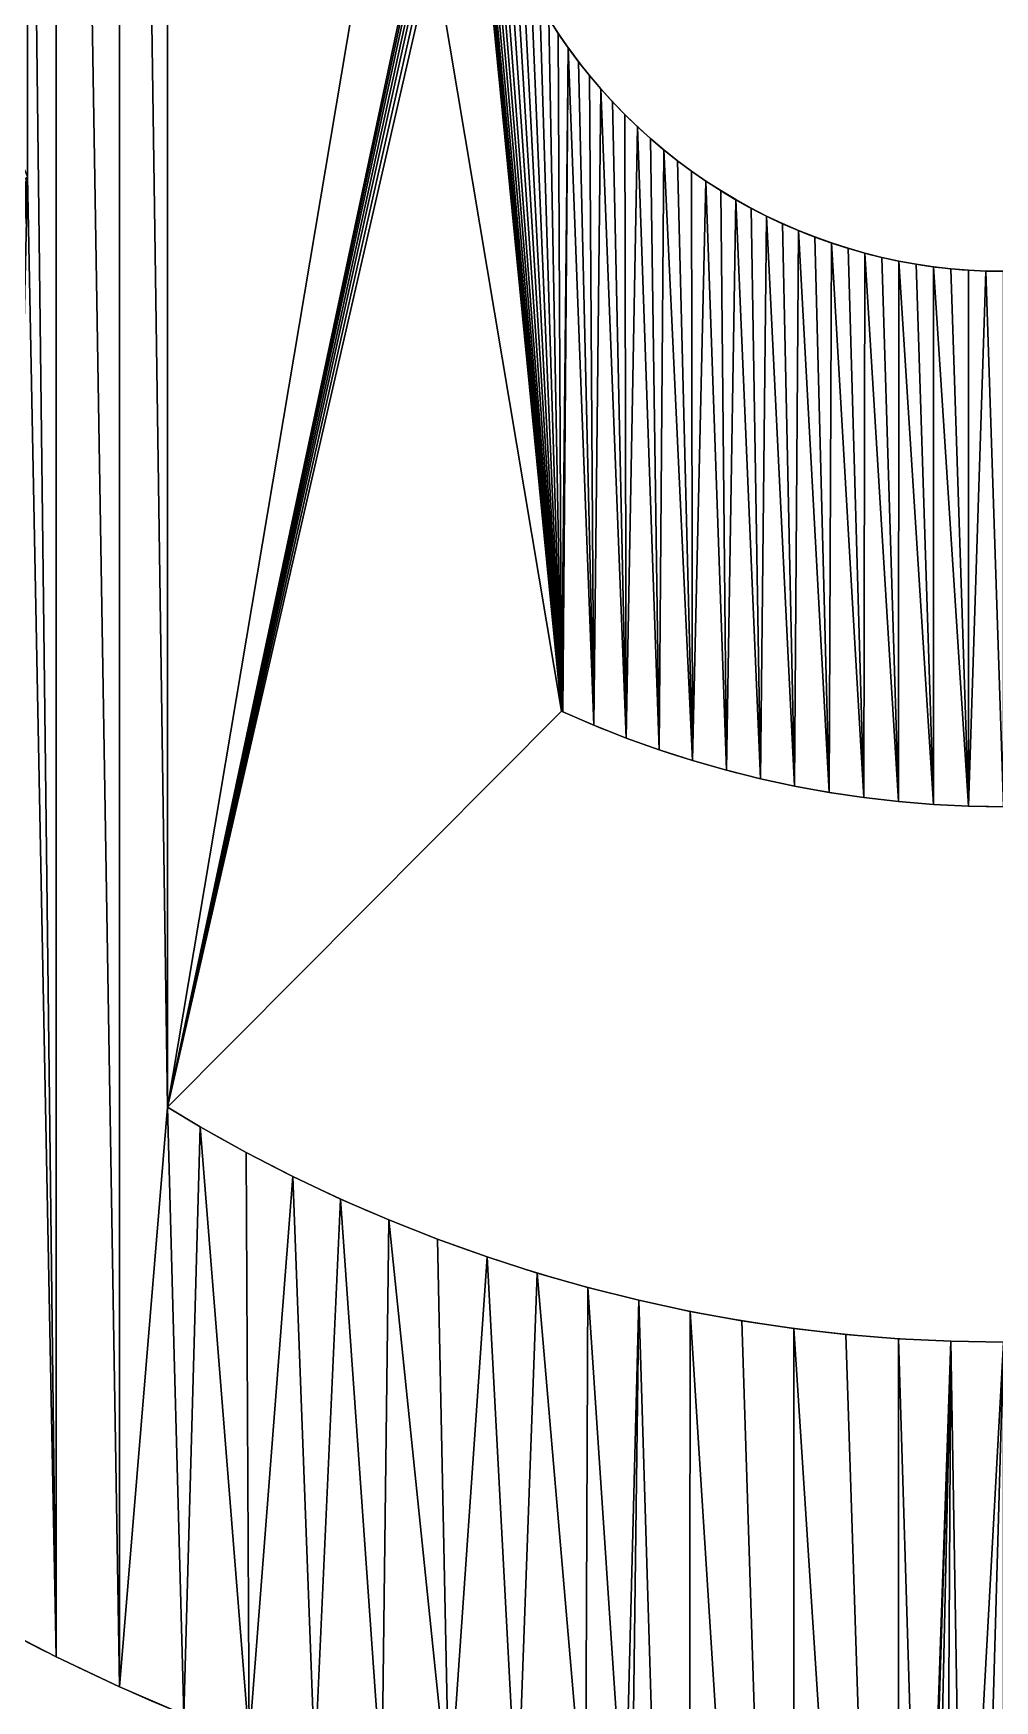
# Model space of a CAD drawing. Extents: x 0 to 166, y 0 to 166.
# Drawn here: x 64.88 to 82.84, y 46.31 to 77.44 of the extents above; entities that cross this region are included whole.
import ezdxf

# ---------------------------------------------------------------- set-up
doc = ezdxf.new("R2010")
doc.units = 0
doc.header["$MEASUREMENT"] = 0
doc.layers.get('0').update_dxf_attribs({"color": 13, "linetype": 'CONTINUOUS'})

msp = doc.modelspace()

# ---------------------------------------------------------------- linework, layer by layer
for p, q in [((74.872, 77.175), (74.872, 77.175, 2)), ((75.066, 76.912), (75.066, 76.912, 2)), ((75.27, 76.656), (75.27, 76.656, 2)), ((75.482, 76.407), (75.482, 76.407, 2)), ((75.701, 76.164), (75.701, 76.164, 2)), ((75.929, 75.929), (75.929, 75.929, 2)), ((76.164, 75.701), (76.164, 75.701, 2)), ((76.407, 75.482), (76.407, 75.482, 2)), ((76.656, 75.27), (76.656, 75.27, 2)), ((76.912, 75.066), (76.912, 75.066, 2)), ((77.175, 74.872), (77.175, 74.872, 2)), ((77.444, 74.685), (77.444, 74.685, 2)), ((77.719, 74.508), (77.719, 74.508, 2)), ((78, 74.34), (78, 74.34, 2)), ((78.286, 74.181), (78.286, 74.181, 2)), ((78.577, 74.031), (78.577, 74.031, 2)), ((78.873, 73.891), (78.873, 73.891, 2)), ((79.173, 73.761), (79.173, 73.761, 2)), ((79.477, 73.641), (79.477, 73.641, 2)), ((79.786, 73.531), (79.786, 73.531, 2)), ((80.097, 73.431), (80.097, 73.431, 2)), ((80.412, 73.341), (80.412, 73.341, 2)), ((80.729, 73.261), (80.729, 73.261, 2)), ((81.049, 73.192), (81.049, 73.192, 2)), ((81.371, 73.134), (81.371, 73.134, 2)), ((81.695, 73.086), (81.695, 73.086, 2)), ((82.02, 73.048), (82.02, 73.048, 2)), ((82.346, 73.021), (82.346, 73.021, 2)), ((82.673, 73.005), (82.673, 73.005, 2)), ((74.747, 64.782), (67.387, 57.387)), ((74.747, 64.782, 2), (67.387, 57.387, 2)), ((74.747, 64.782), (74.747, 64.782, 2)), ((74.772, 64.772), (74.772, 64.772, 2)), ((75.347, 64.522), (75.347, 64.522, 2)), ((75.956, 64.281), (75.956, 64.281, 2)), ((76.572, 64.061), (76.572, 64.061, 2)), ((77.195, 63.861), (77.195, 63.861, 2)), ((77.825, 63.681), (77.825, 63.681, 2)), ((78.46, 63.522), (78.46, 63.522, 2)), ((79.099, 63.384), (79.099, 63.384, 2)), ((79.743, 63.267), (79.743, 63.267, 2)), ((80.391, 63.171), (80.391, 63.171, 2)), ((81.041, 63.096), (81.041, 63.096, 2)), ((81.693, 63.043), (81.693, 63.043, 2)), ((82.347, 63.011), (82.347, 63.011, 2)), ((67.387, 57.387), (67.387, 57.387, 2)), ((68, 57.019), (68, 57.019, 2)), ((68.858, 56.542), (68.858, 56.542, 2)), ((69.731, 56.094), (69.731, 56.094, 2)), ((70.619, 55.674), (70.619, 55.674, 2)), ((71.519, 55.284), (71.519, 55.284, 2)), ((72.432, 54.923), (72.432, 54.923, 2)), ((73.357, 54.592), (73.357, 54.592, 2)), ((74.291, 54.292), (74.291, 54.292, 2)), ((75.235, 54.022), (75.235, 54.022, 2)), ((76.188, 53.784), (76.188, 53.784, 2)), ((77.147, 53.576), (77.147, 53.576, 2)), ((78.113, 53.401), (78.113, 53.401, 2)), ((79.084, 53.257), (79.084, 53.257, 2)), ((80.059, 53.144), (80.059, 53.144, 2)), ((81.038, 53.064), (81.038, 53.064, 2)), ((82.018, 53.016), (82.018, 53.016, 2)), ((65.308, 47.125), (65.308, 47.125, 2)), ((66.492, 46.565), (66.492, 46.565, 2))]:
    msp.add_line(p, q)
for centre in [(83, 83), (83, 83, 2)]:
    msp.add_circle(centre, 83)
at = {"extrusion": (0, 0, -1)}
for centre in [(-83, 83), (-83, 83, -2)]:
    msp.add_circle(centre, 10, dxfattribs=at)
for centre, radius, start, end in [((-83, 83), 50, 278.1311, 351.8689), ((-83, 83, -2), 50, 278.1311, 351.8689), ((-83, 83), 40, 280.1834, 349.8166), ((-83, 83, -2), 40, 280.1834, 349.8166), ((-83, 83), 20, 245.7053, 294.3716), ((-83, 83, -2), 20, 245.7053, 294.3716), ((-83, 83), 30, 238.6345, 301.3655), ((-83, 83, -2), 30, 238.6345, 301.3655)]:
    msp.add_arc(centre, radius, start, end, dxfattribs=at)

# ---------------------------------------------------------------- meshes
mesh = msp.add_polyface()
corners = [(63.011, 83.653), (63.011, 82.344), (63, 82.999), (63.043, 84.307), (63.043, 81.691), (63.096, 84.959), (63.096, 81.038), (63.171, 85.609), (63.171, 80.388), (63.267, 86.257), (63.267, 79.741), (63.384, 86.901), (63.385, 79.097), (63.522, 87.54), (63.523, 78.457), (63.681, 88.175), (63.682, 77.822), (63.861, 88.805), (63.862, 77.193), (64.061, 89.428), (64.062, 76.57), (64.281, 90.044), (64.282, 75.954), (64.522, 90.653), (64.523, 75.345), (64.772, 91.228), (64.772, 74.772), (64.782, 91.253), (55.674, 95.381), (56.626, 113.074), (56.094, 96.269), (56.542, 97.142), (57.019, 98), (57.624, 113.92), (57.387, 98.613), (58.65, 114.734), (59.701, 115.514), (60.777, 116.259), (65.308, 118.875), (65.308, 47.125), (66.492, 46.565), (66.492, 119.435), (67.387, 57.387), (67.387, 108.613), (74.772, 101.228), (73.048, 83.98), (73.086, 84.305), (73.134, 84.629), (73.192, 84.951), (73.261, 85.271), (73.341, 85.588), (73.431, 85.903), (73.531, 86.214), (73.641, 86.523), (73.761, 86.827), (73.891, 87.127), (74.031, 87.423), (74.181, 87.714), (74.34, 88), (74.508, 88.281), (74.685, 88.556)]
mesh.append_faces([[corners[k] for k in face] for face in [(0, 1, 2)]], dxfattribs={"vtx0": -1})
mesh.append_faces([[corners[k] for k in face] for face in [(1, 3, 4), (28, 29, 30), (30, 29, 31), (31, 29, 32), (32, 33, 34), (34, 33, 27), (44, 42, 43), (45, 44, 46), (46, 44, 47), (47, 44, 48), (48, 44, 49), (49, 44, 50), (50, 44, 51), (51, 44, 52), (52, 44, 53), (53, 44, 54), (54, 44, 55), (55, 44, 56), (56, 44, 57), (57, 44, 58), (58, 44, 59), (59, 44, 60)]], dxfattribs={"vtx0": -1, "vtx1": -1})
mesh.append_faces([[corners[k] for k in face] for face in [(27, 38, 39), (42, 41, 43)]], dxfattribs={"vtx0": -1, "vtx1": -1, "vtx2": -1})
mesh.append_faces([[corners[k] for k in face] for face in [(1, 0, 3), (4, 3, 5), (6, 5, 7), (8, 7, 9), (10, 9, 11), (12, 11, 13), (14, 13, 15), (16, 15, 17), (18, 17, 19), (20, 19, 21), (22, 21, 23), (24, 23, 25), (26, 25, 27), (27, 33, 35), (27, 35, 36), (27, 36, 37), (40, 38, 41)]], dxfattribs={"vtx0": -1, "vtx2": -1})
mesh = msp.add_polyface()
corners = [(65.308, 118.875, 2), (65.308, 47.125, 2), (66.492, 46.565, 2), (66.492, 119.435, 2), (67.387, 57.387, 2), (55.674, 70.619, 2), (56.626, 52.926, 2), (56.094, 69.731, 2), (56.542, 68.858, 2), (57.019, 68, 2), (57.624, 52.08, 2), (57.387, 67.387, 2), (64.772, 74.772, 2), (58.65, 51.266, 2), (59.701, 50.486, 2), (60.777, 49.741, 2), (61.877, 49.032, 2), (64.782, 91.253, 2), (63.011, 82.344, 2), (63.011, 83.653, 2), (63, 82.999, 2), (63.043, 84.307, 2), (63.043, 81.691, 2), (63.096, 84.959, 2), (63.096, 81.038, 2), (63.171, 85.609, 2), (63.171, 80.388, 2), (63.267, 86.257, 2), (63.267, 79.741, 2), (63.384, 86.901, 2), (63.385, 79.097, 2), (63.522, 87.54, 2), (63.523, 78.457, 2), (63.681, 88.175, 2), (63.682, 77.822, 2), (63.861, 88.805, 2), (63.862, 77.193, 2), (64.061, 89.428, 2), (64.062, 76.57, 2), (64.281, 90.044, 2), (64.282, 75.954, 2), (64.522, 90.653, 2), (64.523, 75.345, 2), (64.772, 91.228, 2), (74.747, 64.782, 2), (67.387, 108.613, 2), (73.048, 82.02, 2), (73.086, 81.695, 2), (73.134, 81.371, 2), (73.192, 81.049, 2), (73.261, 80.729, 2), (73.341, 80.412, 2), (73.431, 80.097, 2), (73.531, 79.786, 2), (73.641, 79.477, 2), (73.761, 79.173, 2), (73.891, 78.873, 2), (74.031, 78.577, 2), (74.181, 78.286, 2), (74.34, 78, 2), (74.508, 77.719, 2), (74.685, 77.444, 2), (74.872, 77.175, 2)]
mesh.append_faces([[corners[k] for k in face] for face in [(18, 19, 20)]], dxfattribs={"vtx0": -1})
mesh.append_faces([[corners[k] for k in face] for face in [(5, 6, 7), (7, 6, 8), (8, 6, 9), (9, 10, 11), (11, 10, 12), (19, 18, 21), (44, 45, 4), (46, 44, 47), (47, 44, 48), (48, 44, 49), (49, 44, 50), (50, 44, 51), (51, 44, 52), (52, 44, 53), (53, 44, 54), (54, 44, 55), (55, 44, 56), (56, 44, 57), (57, 44, 58), (58, 44, 59), (59, 44, 60), (60, 44, 61), (61, 44, 62)]], dxfattribs={"vtx0": -1, "vtx1": -1})
mesh.append_faces([[corners[k] for k in face] for face in [(3, 2, 4), (12, 1, 17)]], dxfattribs={"vtx0": -1, "vtx1": -1, "vtx2": -1})
mesh.append_faces([[corners[k] for k in face] for face in [(0, 1, 2), (12, 10, 13), (12, 13, 14), (12, 14, 15), (12, 15, 16), (21, 18, 22), (23, 22, 24), (25, 24, 26), (27, 26, 28), (29, 28, 30), (31, 30, 32), (33, 32, 34), (35, 34, 36), (37, 36, 38), (39, 38, 40), (41, 40, 42), (43, 42, 12)]], dxfattribs={"vtx0": -1, "vtx2": -1})
mesh = msp.add_polyface()
corners = [(63.043, 81.691), (63.096, 84.959), (63.096, 81.038), (63.171, 85.609), (63.171, 80.388), (63.267, 86.257), (63.267, 79.741), (63.384, 86.901), (63.385, 79.097), (63.522, 87.54), (63.523, 78.457), (63.681, 88.175), (63.682, 77.822), (63.861, 88.805), (63.862, 77.193), (64.061, 89.428), (64.062, 76.57), (64.281, 90.044), (64.282, 75.954), (64.522, 90.653), (64.523, 75.345), (64.772, 91.228), (64.772, 74.772), (57.624, 52.08), (57.019, 68), (57.387, 67.387), (58.65, 51.266), (59.701, 50.486), (60.777, 49.741), (65.308, 47.125), (64.782, 91.253), (65.308, 118.875), (66.492, 46.565), (66.492, 119.435), (67.387, 57.387), (74.772, 101.228), (73.048, 83.98), (73.021, 83.654), (73.005, 83.327), (73, 83), (73.048, 82.02), (74.747, 64.782), (73.021, 82.346), (73.005, 82.673), (73.086, 81.695), (73.134, 81.371), (73.192, 81.049), (73.261, 80.729), (73.341, 80.412), (73.431, 80.097), (73.531, 79.786), (73.641, 79.477), (73.761, 79.173), (73.891, 78.873), (74.031, 78.577), (74.181, 78.286), (74.34, 78), (74.508, 77.719), (74.685, 77.444), (74.872, 77.175)]
mesh.append_faces([[corners[k] for k in face] for face in [(0, 1, 2), (2, 3, 4), (4, 5, 6), (6, 7, 8), (8, 9, 10), (10, 11, 12), (12, 13, 14), (14, 15, 16), (16, 17, 18), (18, 19, 20), (20, 21, 22), (23, 22, 26), (26, 22, 27), (27, 22, 28), (29, 31, 32), (34, 40, 41), (40, 34, 42), (42, 34, 43), (43, 34, 39)]], dxfattribs={"vtx0": -1, "vtx1": -1})
mesh.append_faces([[corners[k] for k in face] for face in [(29, 22, 30), (32, 33, 34), (34, 35, 36)]], dxfattribs={"vtx0": -1, "vtx1": -1, "vtx2": -1})
mesh.append_faces([[corners[k] for k in face] for face in [(23, 24, 25), (23, 25, 22), (34, 36, 37), (34, 37, 38), (34, 38, 39), (41, 40, 44), (41, 44, 45), (41, 45, 46), (41, 46, 47), (41, 47, 48), (41, 48, 49), (41, 49, 50), (41, 50, 51), (41, 51, 52), (41, 52, 53), (41, 53, 54), (41, 54, 55), (41, 55, 56), (41, 56, 57), (41, 57, 58), (41, 58, 59)]], dxfattribs={"vtx0": -1, "vtx2": -1})
mesh = msp.add_polyface()
corners = [(67.387, 108.613, 2), (66.492, 119.435, 2), (67.387, 57.387, 2), (57.624, 113.92, 2), (57.019, 98, 2), (57.387, 98.613, 2), (64.782, 91.253, 2), (58.65, 114.734, 2), (59.701, 115.514, 2), (65.308, 118.875, 2), (65.308, 47.125, 2), (66.492, 46.565, 2), (63.043, 84.307, 2), (63.043, 81.691, 2), (63.096, 84.959, 2), (63.096, 81.038, 2), (63.171, 85.609, 2), (63.171, 80.388, 2), (63.267, 86.257, 2), (63.267, 79.741, 2), (63.384, 86.901, 2), (63.385, 79.097, 2), (63.522, 87.54, 2), (63.523, 78.457, 2), (63.681, 88.175, 2), (63.682, 77.822, 2), (63.861, 88.805, 2), (63.862, 77.193, 2), (64.061, 89.428, 2), (64.062, 76.57, 2), (64.281, 90.044, 2), (64.282, 75.954, 2), (64.522, 90.653, 2), (64.523, 75.345, 2), (64.772, 91.228, 2), (64.772, 74.772, 2), (74.747, 64.782, 2), (73.048, 82.02, 2), (73.021, 82.346, 2), (73.005, 82.673, 2), (73, 83, 2), (73.048, 83.98, 2), (74.772, 101.228, 2), (73.021, 83.654, 2), (73.005, 83.327, 2), (73.086, 84.305, 2), (73.134, 84.629, 2), (73.192, 84.951, 2), (73.261, 85.271, 2), (73.341, 85.588, 2), (73.431, 85.903, 2), (73.531, 86.214, 2), (73.641, 86.523, 2), (73.761, 86.827, 2), (73.891, 87.127, 2), (74.031, 87.423, 2), (74.181, 87.714, 2), (74.34, 88, 2), (74.508, 88.281, 2), (74.685, 88.556, 2)]
mesh.append_faces([[corners[k] for k in face] for face in [(3, 6, 7), (7, 6, 8), (9, 11, 1), (12, 13, 14), (14, 15, 16), (16, 17, 18), (18, 19, 20), (20, 21, 22), (22, 23, 24), (24, 25, 26), (26, 27, 28), (28, 29, 30), (30, 31, 32), (32, 33, 34), (34, 35, 6), (0, 41, 42), (41, 0, 43), (43, 0, 44), (44, 0, 40)]], dxfattribs={"vtx0": -1, "vtx1": -1})
mesh.append_faces([[corners[k] for k in face] for face in [(0, 1, 2), (9, 6, 10), (0, 36, 37)]], dxfattribs={"vtx0": -1, "vtx1": -1, "vtx2": -1})
mesh.append_faces([[corners[k] for k in face] for face in [(3, 4, 5), (3, 5, 6), (0, 37, 38), (0, 38, 39), (0, 39, 40), (42, 41, 45), (42, 45, 46), (42, 46, 47), (42, 47, 48), (42, 48, 49), (42, 49, 50), (42, 50, 51), (42, 51, 52), (42, 52, 53), (42, 53, 54), (42, 54, 55), (42, 55, 56), (42, 56, 57), (42, 57, 58), (42, 58, 59)]], dxfattribs={"vtx0": -1, "vtx2": -1})
mesh = msp.add_polyface()
corners = [(74.685, 77.444), (74.872, 77.175, 2), (74.872, 77.175), (74.685, 77.444, 2)]
mesh.append_faces([[corners[k] for k in face] for face in [(0, 1, 2), (1, 0, 3)]], dxfattribs={"vtx0": -1})
mesh = msp.add_polyface()
corners = [(74.747, 64.782), (74.872, 77.175), (74.772, 64.772), (75.347, 64.522), (75.066, 76.912), (75.27, 76.656), (75.482, 76.407), (75.956, 64.281), (75.701, 76.164), (75.929, 75.929), (76.164, 75.701), (76.572, 64.061), (76.407, 75.482), (76.656, 75.27), (77.195, 63.861), (76.912, 75.066), (77.175, 74.872), (77.444, 74.685), (77.825, 63.681), (77.719, 74.508), (78, 74.34), (78.46, 63.522), (78.286, 74.181), (78.577, 74.031), (79.099, 63.384), (78.873, 73.891), (79.173, 73.761), (79.743, 63.267), (79.477, 73.641), (79.786, 73.531), (80.391, 63.171), (80.097, 73.431), (80.412, 73.341), (81.041, 63.096), (80.729, 73.261), (81.049, 73.192), (81.693, 63.043), (81.371, 73.134), (81.695, 73.086), (82.347, 63.011), (82.02, 73.048), (82.346, 73.021), (82.673, 73.005), (83.001, 63), (83, 73)]
mesh.append_faces([[corners[k] for k in face] for face in [(0, 1, 2), (2, 1, 3), (3, 6, 7), (7, 10, 11), (11, 13, 14), (14, 17, 18), (18, 20, 21), (21, 23, 24), (24, 26, 27), (27, 29, 30), (30, 32, 33), (33, 35, 36), (36, 38, 39), (39, 42, 43)]], dxfattribs={"vtx0": -1, "vtx1": -1})
mesh.append_faces([[corners[k] for k in face] for face in [(3, 1, 4), (3, 4, 5), (3, 5, 6), (7, 6, 8), (7, 8, 9), (7, 9, 10), (11, 10, 12), (11, 12, 13), (14, 13, 15), (14, 15, 16), (14, 16, 17), (18, 17, 19), (18, 19, 20), (21, 20, 22), (21, 22, 23), (24, 23, 25), (24, 25, 26), (27, 26, 28), (27, 28, 29), (30, 29, 31), (30, 31, 32), (33, 32, 34), (33, 34, 35), (36, 35, 37), (36, 37, 38), (39, 38, 40), (39, 40, 41), (39, 41, 42), (43, 42, 44)]], dxfattribs={"vtx0": -1, "vtx2": -1})
mesh = msp.add_polyface()
corners = [(74.872, 77.175, 2), (74.747, 64.782, 2), (74.772, 64.772, 2), (75.347, 64.522, 2), (75.066, 76.912, 2), (75.27, 76.656, 2), (75.482, 76.407, 2), (75.956, 64.281, 2), (75.701, 76.164, 2), (75.929, 75.929, 2), (76.164, 75.701, 2), (76.572, 64.061, 2), (76.407, 75.482, 2), (76.656, 75.27, 2), (77.195, 63.861, 2), (76.912, 75.066, 2), (77.175, 74.872, 2), (77.444, 74.685, 2), (77.825, 63.681, 2), (77.719, 74.508, 2), (78, 74.34, 2), (78.46, 63.522, 2), (78.286, 74.181, 2), (78.577, 74.031, 2), (79.099, 63.384, 2), (78.873, 73.891, 2), (79.173, 73.761, 2), (79.743, 63.267, 2), (79.477, 73.641, 2), (79.786, 73.531, 2), (80.391, 63.171, 2), (80.097, 73.431, 2), (80.412, 73.341, 2), (81.041, 63.096, 2), (80.729, 73.261, 2), (81.049, 73.192, 2), (81.693, 63.043, 2), (81.371, 73.134, 2), (81.695, 73.086, 2), (82.347, 63.011, 2), (82.02, 73.048, 2), (82.346, 73.021, 2), (82.673, 73.005, 2), (83.001, 63, 2), (83, 73, 2)]
mesh.append_faces([[corners[k] for k in face] for face in [(0, 3, 4), (4, 3, 5), (5, 3, 6), (6, 7, 8), (8, 7, 9), (9, 7, 10), (10, 11, 12), (12, 11, 13), (13, 14, 15), (15, 14, 16), (16, 14, 17), (17, 18, 19), (19, 18, 20), (20, 21, 22), (22, 21, 23), (23, 24, 25), (25, 24, 26), (26, 27, 28), (28, 27, 29), (29, 30, 31), (31, 30, 32), (32, 33, 34), (34, 33, 35), (35, 36, 37), (37, 36, 38), (38, 39, 40), (40, 39, 41), (41, 39, 42), (42, 43, 44)]], dxfattribs={"vtx0": -1, "vtx1": -1})
mesh.append_faces([[corners[k] for k in face] for face in [(0, 1, 2), (0, 2, 3), (6, 3, 7), (10, 7, 11), (13, 11, 14), (17, 14, 18), (20, 18, 21), (23, 21, 24), (26, 24, 27), (29, 27, 30), (32, 30, 33), (35, 33, 36), (38, 36, 39), (42, 39, 43)]], dxfattribs={"vtx0": -1, "vtx2": -1})
mesh = msp.add_polyface()
corners = [(74.872, 77.175), (75.066, 76.912, 2), (75.066, 76.912), (74.872, 77.175, 2)]
mesh.append_faces([[corners[k] for k in face] for face in [(0, 1, 2), (1, 0, 3)]], dxfattribs={"vtx0": -1})
mesh = msp.add_polyface()
corners = [(75.066, 76.912), (75.27, 76.656, 2), (75.27, 76.656), (75.066, 76.912, 2)]
mesh.append_faces([[corners[k] for k in face] for face in [(0, 1, 2), (1, 0, 3)]], dxfattribs={"vtx0": -1})
mesh = msp.add_polyface()
corners = [(75.27, 76.656), (75.482, 76.407, 2), (75.482, 76.407), (75.27, 76.656, 2)]
mesh.append_faces([[corners[k] for k in face] for face in [(0, 1, 2), (1, 0, 3)]], dxfattribs={"vtx0": -1})
mesh = msp.add_polyface()
corners = [(75.482, 76.407), (75.701, 76.164, 2), (75.701, 76.164), (75.482, 76.407, 2)]
mesh.append_faces([[corners[k] for k in face] for face in [(0, 1, 2), (1, 0, 3)]], dxfattribs={"vtx0": -1})
mesh = msp.add_polyface()
corners = [(75.701, 76.164), (75.929, 75.929, 2), (75.929, 75.929), (75.701, 76.164, 2)]
mesh.append_faces([[corners[k] for k in face] for face in [(0, 1, 2), (1, 0, 3)]], dxfattribs={"vtx0": -1})
mesh = msp.add_polyface()
corners = [(75.929, 75.929, 2), (76.164, 75.701), (75.929, 75.929), (76.164, 75.701, 2)]
mesh.append_faces([[corners[k] for k in face] for face in [(0, 1, 2), (1, 0, 3)]], dxfattribs={"vtx0": -1})
mesh = msp.add_polyface()
corners = [(76.164, 75.701, 2), (76.407, 75.482), (76.164, 75.701), (76.407, 75.482, 2)]
mesh.append_faces([[corners[k] for k in face] for face in [(0, 1, 2), (1, 0, 3)]], dxfattribs={"vtx0": -1})
mesh = msp.add_polyface()
corners = [(76.407, 75.482, 2), (76.656, 75.27), (76.407, 75.482), (76.656, 75.27, 2)]
mesh.append_faces([[corners[k] for k in face] for face in [(0, 1, 2), (1, 0, 3)]], dxfattribs={"vtx0": -1})
mesh = msp.add_polyface()
corners = [(76.656, 75.27, 2), (76.912, 75.066), (76.656, 75.27), (76.912, 75.066, 2)]
mesh.append_faces([[corners[k] for k in face] for face in [(0, 1, 2), (1, 0, 3)]], dxfattribs={"vtx0": -1})
mesh = msp.add_polyface()
corners = [(76.912, 75.066, 2), (77.175, 74.872), (76.912, 75.066), (77.175, 74.872, 2)]
mesh.append_faces([[corners[k] for k in face] for face in [(0, 1, 2), (1, 0, 3)]], dxfattribs={"vtx0": -1})
mesh = msp.add_polyface()
corners = [(75.929, 33.509, 2), (77.119, 23.289, 2), (75.929, 43.635, 2), (76.188, 53.784, 2), (77.147, 53.576, 2), (79.076, 23.128, 2), (78.113, 53.401, 2), (79.084, 53.257, 2), (81.037, 23.032, 2), (80.059, 53.144, 2), (81.038, 53.064, 2), (81.5, 38, 2), (83, 23, 2), (81.551, 37.612, 2), (81.701, 37.25, 2), (81.939, 36.939, 2), (67.387, 57.387, 2), (66.492, 46.565, 2), (67.693, 46.045, 2), (68, 57.019, 2), (68.91, 45.564, 2), (68.858, 56.542, 2), (69.731, 56.094, 2), (70.142, 45.123, 2), (70.619, 55.674, 2), (71.389, 44.722, 2), (71.519, 55.284, 2), (72.647, 44.363, 2), (72.432, 54.923, 2), (73.357, 54.592, 2), (73.917, 44.045, 2), (74.291, 54.292, 2), (75.196, 43.769, 2), (75.235, 54.022, 2), (57.019, 68, 2), (56.626, 52.926, 2), (57.624, 52.08, 2), (64.772, 74.772, 2), (61.877, 49.032, 2), (63, 48.359, 2), (64.144, 47.723, 2), (65.308, 47.125, 2), (82.018, 53.016, 2), (81.551, 38.388, 2), (81.701, 38.75, 2), (81.939, 39.061, 2), (82.25, 39.299, 2), (83, 53, 2), (82.612, 39.449, 2), (83, 39.5, 2)]
mesh.append_faces([[corners[k] for k in face] for face in [(0, 1, 2), (3, 1, 4), (4, 5, 6), (6, 5, 7), (7, 8, 9), (9, 8, 10), (11, 12, 13), (13, 12, 14), (14, 12, 15), (16, 18, 19), (19, 20, 21), (21, 20, 22), (22, 23, 24), (24, 25, 26), (26, 27, 28), (28, 27, 29), (29, 30, 31), (31, 32, 33), (33, 2, 3), (42, 46, 47)]], dxfattribs={"vtx0": -1, "vtx1": -1})
mesh.append_faces([[corners[k] for k in face] for face in [(2, 1, 3), (10, 8, 11)]], dxfattribs={"vtx0": -1, "vtx1": -1, "vtx2": -1})
mesh.append_faces([[corners[k] for k in face] for face in [(4, 1, 5), (7, 5, 8), (16, 17, 18), (19, 18, 20), (22, 20, 23), (24, 23, 25), (26, 25, 27), (29, 27, 30), (31, 30, 32), (33, 32, 2), (34, 35, 36), (37, 38, 39), (37, 39, 40), (37, 40, 41), (11, 42, 10), (42, 11, 43), (42, 43, 44), (42, 44, 45), (42, 45, 46), (47, 46, 48), (47, 48, 49)]], dxfattribs={"vtx0": -1, "vtx2": -1})
mesh = msp.add_polyface()
corners = [(60.777, 49.741), (64.772, 74.772), (61.877, 49.032), (63, 48.359), (64.144, 47.723), (65.308, 47.125), (77.119, 23.289), (75.929, 33.509), (76.188, 53.784), (77.147, 53.576), (79.076, 23.128), (78.113, 53.401), (79.084, 53.257), (81.037, 23.032), (80.059, 53.144), (81.038, 53.064), (81.5, 38), (83, 23), (81.551, 37.612), (81.701, 37.25), (81.939, 36.939), (66.492, 46.565), (67.387, 57.387), (67.693, 46.045), (68, 57.019), (68.91, 45.564), (68.858, 56.542), (69.731, 56.094), (70.142, 45.123), (70.619, 55.674), (71.389, 44.722), (71.519, 55.284), (72.647, 44.363), (72.432, 54.923), (73.357, 54.592), (73.917, 44.045), (74.291, 54.292), (75.196, 43.769), (75.235, 54.022), (75.929, 43.635), (82.018, 53.016), (81.551, 38.388), (81.701, 38.75), (81.939, 39.061), (82.25, 39.299), (83, 53), (82.612, 39.449), (83, 39.5)]
mesh.append_faces([[corners[k] for k in face] for face in [(0, 1, 2), (2, 1, 3), (3, 1, 4), (4, 1, 5), (6, 9, 10), (10, 12, 13), (21, 22, 23), (23, 24, 25), (25, 27, 28), (28, 29, 30), (30, 31, 32), (32, 34, 35), (35, 36, 37), (37, 38, 39), (39, 8, 7), (40, 16, 15), (16, 40, 41), (41, 40, 42), (42, 40, 43), (43, 40, 44), (44, 45, 46), (46, 45, 47)]], dxfattribs={"vtx0": -1, "vtx1": -1})
mesh.append_faces([[corners[k] for k in face] for face in [(6, 7, 8), (13, 15, 16)]], dxfattribs={"vtx0": -1, "vtx1": -1, "vtx2": -1})
mesh.append_faces([[corners[k] for k in face] for face in [(6, 8, 9), (10, 9, 11), (10, 11, 12), (13, 12, 14), (13, 14, 15), (17, 16, 18), (17, 18, 19), (17, 19, 20), (23, 22, 24), (25, 24, 26), (25, 26, 27), (28, 27, 29), (30, 29, 31), (32, 31, 33), (32, 33, 34), (35, 34, 36), (37, 36, 38), (39, 38, 8), (44, 40, 45)]], dxfattribs={"vtx0": -1, "vtx2": -1})
mesh = msp.add_polyface()
corners = [(77.175, 74.872, 2), (77.444, 74.685), (77.175, 74.872), (77.444, 74.685, 2)]
mesh.append_faces([[corners[k] for k in face] for face in [(0, 1, 2), (1, 0, 3)]], dxfattribs={"vtx0": -1})
mesh = msp.add_polyface()
corners = [(77.444, 74.685, 2), (77.719, 74.508), (77.444, 74.685), (77.719, 74.508, 2)]
mesh.append_faces([[corners[k] for k in face] for face in [(0, 1, 2), (1, 0, 3)]], dxfattribs={"vtx0": -1})
mesh = msp.add_polyface()
corners = [(77.719, 74.508, 2), (78, 74.34), (77.719, 74.508), (78, 74.34, 2)]
mesh.append_faces([[corners[k] for k in face] for face in [(0, 1, 2), (1, 0, 3)]], dxfattribs={"vtx0": -1})
mesh = msp.add_polyface()
corners = [(78, 74.34, 2), (78.286, 74.181), (78, 74.34), (78.286, 74.181, 2)]
mesh.append_faces([[corners[k] for k in face] for face in [(0, 1, 2), (1, 0, 3)]], dxfattribs={"vtx0": -1})
mesh = msp.add_polyface()
corners = [(78.286, 74.181, 2), (78.577, 74.031), (78.286, 74.181), (78.577, 74.031, 2)]
mesh.append_faces([[corners[k] for k in face] for face in [(0, 1, 2), (1, 0, 3)]], dxfattribs={"vtx0": -1})
mesh = msp.add_polyface()
corners = [(78.577, 74.031, 2), (78.873, 73.891), (78.577, 74.031), (78.873, 73.891, 2)]
mesh.append_faces([[corners[k] for k in face] for face in [(0, 1, 2), (1, 0, 3)]], dxfattribs={"vtx0": -1})
mesh = msp.add_polyface()
corners = [(78.873, 73.891, 2), (79.173, 73.761), (78.873, 73.891), (79.173, 73.761, 2)]
mesh.append_faces([[corners[k] for k in face] for face in [(0, 1, 2), (1, 0, 3)]], dxfattribs={"vtx0": -1})
mesh = msp.add_polyface()
corners = [(79.173, 73.761, 2), (79.477, 73.641), (79.173, 73.761), (79.477, 73.641, 2)]
mesh.append_faces([[corners[k] for k in face] for face in [(0, 1, 2), (1, 0, 3)]], dxfattribs={"vtx0": -1})
mesh = msp.add_polyface()
corners = [(79.477, 73.641, 2), (79.786, 73.531), (79.477, 73.641), (79.786, 73.531, 2)]
mesh.append_faces([[corners[k] for k in face] for face in [(0, 1, 2), (1, 0, 3)]], dxfattribs={"vtx0": -1})
mesh = msp.add_polyface()
corners = [(79.786, 73.531, 2), (80.097, 73.431), (79.786, 73.531), (80.097, 73.431, 2)]
mesh.append_faces([[corners[k] for k in face] for face in [(0, 1, 2), (1, 0, 3)]], dxfattribs={"vtx0": -1})
mesh = msp.add_polyface()
corners = [(80.097, 73.431, 2), (80.412, 73.341), (80.097, 73.431), (80.412, 73.341, 2)]
mesh.append_faces([[corners[k] for k in face] for face in [(0, 1, 2), (1, 0, 3)]], dxfattribs={"vtx0": -1})
mesh = msp.add_polyface()
corners = [(80.412, 73.341, 2), (80.729, 73.261), (80.412, 73.341), (80.729, 73.261, 2)]
mesh.append_faces([[corners[k] for k in face] for face in [(0, 1, 2), (1, 0, 3)]], dxfattribs={"vtx0": -1})
mesh = msp.add_polyface()
corners = [(80.729, 73.261, 2), (81.049, 73.192), (80.729, 73.261), (81.049, 73.192, 2)]
mesh.append_faces([[corners[k] for k in face] for face in [(0, 1, 2), (1, 0, 3)]], dxfattribs={"vtx0": -1})
mesh = msp.add_polyface()
corners = [(81.049, 73.192, 2), (81.371, 73.134), (81.049, 73.192), (81.371, 73.134, 2)]
mesh.append_faces([[corners[k] for k in face] for face in [(0, 1, 2), (1, 0, 3)]], dxfattribs={"vtx0": -1})
mesh = msp.add_polyface()
corners = [(81.371, 73.134, 2), (81.695, 73.086), (81.371, 73.134), (81.695, 73.086, 2)]
mesh.append_faces([[corners[k] for k in face] for face in [(0, 1, 2), (1, 0, 3)]], dxfattribs={"vtx0": -1})
mesh = msp.add_polyface()
corners = [(81.695, 73.086, 2), (82.02, 73.048), (81.695, 73.086), (82.02, 73.048, 2)]
mesh.append_faces([[corners[k] for k in face] for face in [(0, 1, 2), (1, 0, 3)]], dxfattribs={"vtx0": -1})
mesh = msp.add_polyface()
corners = [(82.02, 73.048, 2), (82.346, 73.021), (82.02, 73.048), (82.346, 73.021, 2)]
mesh.append_faces([[corners[k] for k in face] for face in [(0, 1, 2), (1, 0, 3)]], dxfattribs={"vtx0": -1})
mesh = msp.add_polyface()
corners = [(82.346, 73.021, 2), (82.673, 73.005), (82.346, 73.021), (82.673, 73.005, 2)]
mesh.append_faces([[corners[k] for k in face] for face in [(0, 1, 2), (1, 0, 3)]], dxfattribs={"vtx0": -1})
mesh = msp.add_polyface()
corners = [(82.673, 73.005, 2), (83, 73), (82.673, 73.005), (83, 73, 2)]
mesh.append_faces([[corners[k] for k in face] for face in [(0, 1, 2), (1, 0, 3)]], dxfattribs={"vtx0": -1})
mesh = msp.add_polyface()
corners = [(74.747, 64.782), (67.387, 57.387, 2), (67.387, 57.387), (74.747, 64.782, 2)]
mesh.append_faces([[corners[k] for k in face] for face in [(0, 1, 2), (1, 0, 3)]], dxfattribs={"vtx0": -1})
mesh = msp.add_polyface()
corners = [(74.772, 64.772, 2), (74.747, 64.782), (74.772, 64.772), (74.747, 64.782, 2)]
mesh.append_faces([[corners[k] for k in face] for face in [(0, 1, 2), (1, 0, 3)]], dxfattribs={"vtx0": -1})
mesh = msp.add_polyface()
corners = [(75.347, 64.522, 2), (74.772, 64.772), (75.347, 64.522), (74.772, 64.772, 2)]
mesh.append_faces([[corners[k] for k in face] for face in [(0, 1, 2), (1, 0, 3)]], dxfattribs={"vtx0": -1})
mesh = msp.add_polyface()
corners = [(75.956, 64.281, 2), (75.347, 64.522), (75.956, 64.281), (75.347, 64.522, 2)]
mesh.append_faces([[corners[k] for k in face] for face in [(0, 1, 2), (1, 0, 3)]], dxfattribs={"vtx0": -1})
mesh = msp.add_polyface()
corners = [(76.572, 64.061, 2), (75.956, 64.281), (76.572, 64.061), (75.956, 64.281, 2)]
mesh.append_faces([[corners[k] for k in face] for face in [(0, 1, 2), (1, 0, 3)]], dxfattribs={"vtx0": -1})
mesh = msp.add_polyface()
corners = [(77.195, 63.861, 2), (76.572, 64.061), (77.195, 63.861), (76.572, 64.061, 2)]
mesh.append_faces([[corners[k] for k in face] for face in [(0, 1, 2), (1, 0, 3)]], dxfattribs={"vtx0": -1})
mesh = msp.add_polyface()
corners = [(77.825, 63.681, 2), (77.195, 63.861), (77.825, 63.681), (77.195, 63.861, 2)]
mesh.append_faces([[corners[k] for k in face] for face in [(0, 1, 2), (1, 0, 3)]], dxfattribs={"vtx0": -1})
mesh = msp.add_polyface()
corners = [(78.46, 63.522, 2), (77.825, 63.681), (78.46, 63.522), (77.825, 63.681, 2)]
mesh.append_faces([[corners[k] for k in face] for face in [(0, 1, 2), (1, 0, 3)]], dxfattribs={"vtx0": -1})
mesh = msp.add_polyface()
corners = [(79.099, 63.384, 2), (78.46, 63.522), (79.099, 63.384), (78.46, 63.522, 2)]
mesh.append_faces([[corners[k] for k in face] for face in [(0, 1, 2), (1, 0, 3)]], dxfattribs={"vtx0": -1})
mesh = msp.add_polyface()
corners = [(79.743, 63.267, 2), (79.099, 63.384), (79.743, 63.267), (79.099, 63.384, 2)]
mesh.append_faces([[corners[k] for k in face] for face in [(0, 1, 2), (1, 0, 3)]], dxfattribs={"vtx0": -1})
mesh = msp.add_polyface()
corners = [(80.391, 63.171, 2), (79.743, 63.267), (80.391, 63.171), (79.743, 63.267, 2)]
mesh.append_faces([[corners[k] for k in face] for face in [(0, 1, 2), (1, 0, 3)]], dxfattribs={"vtx0": -1})
mesh = msp.add_polyface()
corners = [(81.041, 63.096, 2), (80.391, 63.171), (81.041, 63.096), (80.391, 63.171, 2)]
mesh.append_faces([[corners[k] for k in face] for face in [(0, 1, 2), (1, 0, 3)]], dxfattribs={"vtx0": -1})
mesh = msp.add_polyface()
corners = [(81.693, 63.043, 2), (81.041, 63.096), (81.693, 63.043), (81.041, 63.096, 2)]
mesh.append_faces([[corners[k] for k in face] for face in [(0, 1, 2), (1, 0, 3)]], dxfattribs={"vtx0": -1})
mesh = msp.add_polyface()
corners = [(82.347, 63.011, 2), (81.693, 63.043), (82.347, 63.011), (81.693, 63.043, 2)]
mesh.append_faces([[corners[k] for k in face] for face in [(0, 1, 2), (1, 0, 3)]], dxfattribs={"vtx0": -1})
mesh = msp.add_polyface()
corners = [(83.001, 63, 2), (82.347, 63.011), (83.001, 63), (82.347, 63.011, 2)]
mesh.append_faces([[corners[k] for k in face] for face in [(0, 1, 2), (1, 0, 3)]], dxfattribs={"vtx0": -1})
mesh = msp.add_polyface()
corners = [(67.387, 57.387, 2), (68, 57.019), (67.387, 57.387), (68, 57.019, 2)]
mesh.append_faces([[corners[k] for k in face] for face in [(0, 1, 2), (1, 0, 3)]], dxfattribs={"vtx0": -1})
mesh = msp.add_polyface()
corners = [(68, 57.019, 2), (68.858, 56.542), (68, 57.019), (68.858, 56.542, 2)]
mesh.append_faces([[corners[k] for k in face] for face in [(0, 1, 2), (1, 0, 3)]], dxfattribs={"vtx0": -1})
mesh = msp.add_polyface()
corners = [(68.858, 56.542, 2), (69.731, 56.094), (68.858, 56.542), (69.731, 56.094, 2)]
mesh.append_faces([[corners[k] for k in face] for face in [(0, 1, 2), (1, 0, 3)]], dxfattribs={"vtx0": -1})
mesh = msp.add_polyface()
corners = [(69.731, 56.094, 2), (70.619, 55.674), (69.731, 56.094), (70.619, 55.674, 2)]
mesh.append_faces([[corners[k] for k in face] for face in [(0, 1, 2), (1, 0, 3)]], dxfattribs={"vtx0": -1})
mesh = msp.add_polyface()
corners = [(70.619, 55.674, 2), (71.519, 55.284), (70.619, 55.674), (71.519, 55.284, 2)]
mesh.append_faces([[corners[k] for k in face] for face in [(0, 1, 2), (1, 0, 3)]], dxfattribs={"vtx0": -1})
mesh = msp.add_polyface()
corners = [(71.519, 55.284, 2), (72.432, 54.923), (71.519, 55.284), (72.432, 54.923, 2)]
mesh.append_faces([[corners[k] for k in face] for face in [(0, 1, 2), (1, 0, 3)]], dxfattribs={"vtx0": -1})
mesh = msp.add_polyface()
corners = [(72.432, 54.923, 2), (73.357, 54.592), (72.432, 54.923), (73.357, 54.592, 2)]
mesh.append_faces([[corners[k] for k in face] for face in [(0, 1, 2), (1, 0, 3)]], dxfattribs={"vtx0": -1})
mesh = msp.add_polyface()
corners = [(73.357, 54.592, 2), (74.291, 54.292), (73.357, 54.592), (74.291, 54.292, 2)]
mesh.append_faces([[corners[k] for k in face] for face in [(0, 1, 2), (1, 0, 3)]], dxfattribs={"vtx0": -1})
mesh = msp.add_polyface()
corners = [(74.291, 54.292, 2), (75.235, 54.022), (74.291, 54.292), (75.235, 54.022, 2)]
mesh.append_faces([[corners[k] for k in face] for face in [(0, 1, 2), (1, 0, 3)]], dxfattribs={"vtx0": -1})
mesh = msp.add_polyface()
corners = [(75.235, 54.022, 2), (76.188, 53.784), (75.235, 54.022), (76.188, 53.784, 2)]
mesh.append_faces([[corners[k] for k in face] for face in [(0, 1, 2), (1, 0, 3)]], dxfattribs={"vtx0": -1})
mesh = msp.add_polyface()
corners = [(76.188, 53.784, 2), (77.147, 53.576), (76.188, 53.784), (77.147, 53.576, 2)]
mesh.append_faces([[corners[k] for k in face] for face in [(0, 1, 2), (1, 0, 3)]], dxfattribs={"vtx0": -1})
mesh = msp.add_polyface()
corners = [(77.147, 53.576, 2), (78.113, 53.401), (77.147, 53.576), (78.113, 53.401, 2)]
mesh.append_faces([[corners[k] for k in face] for face in [(0, 1, 2), (1, 0, 3)]], dxfattribs={"vtx0": -1})
mesh = msp.add_polyface()
corners = [(78.113, 53.401, 2), (79.084, 53.257), (78.113, 53.401), (79.084, 53.257, 2)]
mesh.append_faces([[corners[k] for k in face] for face in [(0, 1, 2), (1, 0, 3)]], dxfattribs={"vtx0": -1})
mesh = msp.add_polyface()
corners = [(79.084, 53.257, 2), (80.059, 53.144), (79.084, 53.257), (80.059, 53.144, 2)]
mesh.append_faces([[corners[k] for k in face] for face in [(0, 1, 2), (1, 0, 3)]], dxfattribs={"vtx0": -1})
mesh = msp.add_polyface()
corners = [(80.059, 53.144, 2), (81.038, 53.064), (80.059, 53.144), (81.038, 53.064, 2)]
mesh.append_faces([[corners[k] for k in face] for face in [(0, 1, 2), (1, 0, 3)]], dxfattribs={"vtx0": -1})
mesh = msp.add_polyface()
corners = [(81.038, 53.064, 2), (82.018, 53.016), (81.038, 53.064), (82.018, 53.016, 2)]
mesh.append_faces([[corners[k] for k in face] for face in [(0, 1, 2), (1, 0, 3)]], dxfattribs={"vtx0": -1})
mesh = msp.add_polyface()
corners = [(82.018, 53.016, 2), (83, 53), (82.018, 53.016), (83, 53, 2)]
mesh.append_faces([[corners[k] for k in face] for face in [(0, 1, 2), (1, 0, 3)]], dxfattribs={"vtx0": -1})
mesh = msp.add_polyface()
corners = [(65.308, 47.125, 2), (64.144, 47.723), (65.308, 47.125), (64.144, 47.723, 2)]
mesh.append_faces([[corners[k] for k in face] for face in [(0, 1, 2), (1, 0, 3)]], dxfattribs={"vtx0": -1})
mesh = msp.add_polyface()
corners = [(66.492, 46.565, 2), (65.308, 47.125), (66.492, 46.565), (65.308, 47.125, 2)]
mesh.append_faces([[corners[k] for k in face] for face in [(0, 1, 2), (1, 0, 3)]], dxfattribs={"vtx0": -1})
mesh = msp.add_polyface()
corners = [(67.693, 46.045, 2), (66.492, 46.565), (67.693, 46.045), (66.492, 46.565, 2)]
mesh.append_faces([[corners[k] for k in face] for face in [(0, 1, 2), (1, 0, 3)]], dxfattribs={"vtx0": -1})

doc.saveas('drawing.dxf')
